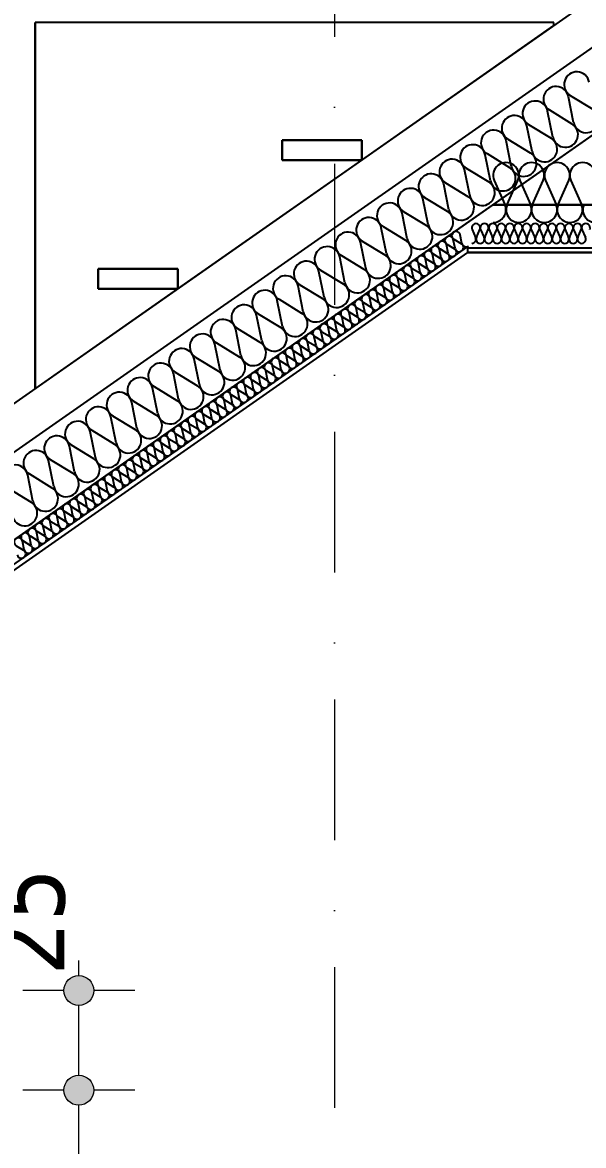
# Model space of a CAD drawing. Header units: millimetres. Extents: x 4647 to 73915, y -13612 to -8141.
# Drawn here: x 17151.3 to 17292, y -10722.4 to -10440.9 of the extents above; entities that cross this region are included whole.
import ezdxf
from ezdxf.enums import TextEntityAlignment as Align

# ---------------------------------------------------------------- set-up
doc = ezdxf.new("R2010")
doc.units = ezdxf.units.MM
doc.linetypes.add('Kropki i Kreski', pattern=[67.027776, 35.277777, -17.638888, 0, -14.111111])
for name, color, linetype in [('2D - Ogólne', 7, 'Continuous'), ('Floors', 7, 'Continuous'), ('Konstrukcja - Dach', 7, 'Continuous'), ('Konstrukcja - Ogólne', 7, 'Continuous'), ('Konstrukcja - Siatka mod', 7, 'Continuous'), ('Wymiarowanie - Ogólne', 7, 'Continuous')]:
    doc.layers.add(name, color=color, linetype=linetype)
doc.layers.add('a_wymiary', color=250, linetype='Continuous', lineweight=9)
doc.layers.add('Konstrukcja - Siatka mod_Nr_Pióra__1', color=7, linetype='Continuous', lineweight=5)
doc.layers.add('Konstrukcja - Siatka mod_Nr_Pióra__4', color=7, linetype='Continuous', lineweight=5, true_color=0x029e21)
doc.styles.add('GENERATED_STYLE_1', font='arialbd.ttf')
doc.styles.add('GENERATED_STYLE_2', font='tahoma.ttf')
doc.styles.get("Standard").update_dxf_attribs({"font": 'arial.ttf'})
doc.dimstyles.new('1-100', dxfattribs={"dimtxt": 13, "dimasz": 15, "dimexe": 10, "dimexo": 20, "dimgap": 5, "dimtad": 1, "dimdec": 1, "dimrnd": 0.5, "dimtxsty": 'Standard', "dimblk": 'ARCHTICK', "dimcen": 0.09, "dimdle": 10, "dimadec": 0, "dimazin": 0, "dimtfac": 1, "dimtdec": 1, "dimtofl": 0, "dimtmove": 0, "dimatfit": 3, "dimfxl": 10, "dimfxlon": 1, "dimtolj": 1, "dimtzin": 0, "dimarcsym": 0})

# ---------------------------------------------------------------- blocks, each defined once
blk = doc.blocks.new('Standardowy znacznik siatki_2')
at = {"layer": 'Konstrukcja - Siatka mod_Nr_Pióra__4', "linetype": 'Kropki i Kreski'}
blk.add_line((268.51, 0), (1533.18, 0), dxfattribs=at)
at = {"layer": 'Konstrukcja - Siatka mod_Nr_Pióra__1', "style": 'GENERATED_STYLE_1'}
blk.add_attdef('AC_MarkerText_1', text='', height=18, dxfattribs=at).set_placement((-28.89, -13.29), align=Align.BOTTOM_LEFT)
blk = doc.blocks.new('_ArchTick')
at = {"color": 0, "linetype": 'ByBlock', "const_width": 0.15}
blk.add_lwpolyline([(-0.5, -0.5), (0.5, 0.5)], dxfattribs=at)
blk = doc.blocks.new('*D805')
at = {"layer": 'a_wymiary', "color": 0, "lineweight": -2, "transparency": 16777216}
for p, q in [((16933.58, -10180.91), (16933.58, -10150.91)), ((18033.56, -10180.91), (18033.56, -10150.91)), ((16923.58, -10160.91), (18043.56, -10160.91))]:
    blk.add_line(p, q, dxfattribs=at)
at = {"layer": 'DEFPOINTS', "color": 0, "transparency": 16777216}
for p in [(18033.56, -10160.91), (16933.58, -10687.41), (18033.56, -10687.41)]:
    blk.add_point(p, dxfattribs=at)
at = {"layer": 'a_wymiary', "color": 0, "lineweight": -2, "transparency": 16777216, "xscale": 15, "yscale": 15, "zscale": 15, "rotation": 180}
blk.add_blockref('_ArchTick', (16933.58, -10160.91), dxfattribs=at)
at = {"layer": 'a_wymiary', "color": 0, "lineweight": -2, "transparency": 16777216, "xscale": 15, "yscale": 15, "zscale": 15}
blk.add_blockref('_ArchTick', (18033.56, -10160.91), dxfattribs=at)
at = {"layer": 'a_wymiary', "color": 0, "transparency": 16777216, "insert": (17483.57, -10149.28), "char_height": 13, "attachment_point": 5}
blk.add_mtext('\\A1;1100', dxfattribs=at)
blk = doc.blocks.new('*D806')
at = {"layer": 'a_wymiary', "color": 0, "lineweight": -2, "transparency": 16777216}
for p, q in [((17016.06, -10212.51), (17016.06, -10182.51)), ((17951.06, -10212.51), (17951.06, -10182.51)), ((17006.06, -10192.51), (17961.06, -10192.51))]:
    blk.add_line(p, q, dxfattribs=at)
at = {"layer": 'DEFPOINTS', "color": 0, "transparency": 16777216}
for p in [(17951.06, -10192.51), (17016.06, -10669.57), (17951.06, -10669.57)]:
    blk.add_point(p, dxfattribs=at)
at = {"layer": 'a_wymiary', "color": 0, "lineweight": -2, "transparency": 16777216, "xscale": 15, "yscale": 15, "zscale": 15, "rotation": 180}
blk.add_blockref('_ArchTick', (17016.06, -10192.51), dxfattribs=at)
at = {"layer": 'a_wymiary', "color": 0, "lineweight": -2, "transparency": 16777216, "xscale": 15, "yscale": 15, "zscale": 15}
blk.add_blockref('_ArchTick', (17951.06, -10192.51), dxfattribs=at)
at = {"layer": 'a_wymiary', "color": 0, "transparency": 16777216, "insert": (17483.56, -10180.86), "char_height": 13, "attachment_point": 5}
blk.add_mtext('\\A1;935', dxfattribs=at)
blk = doc.blocks.new('*D814')
at = {"layer": 'a_wymiary', "color": 0, "lineweight": -2, "transparency": 16777216}
for p, q in [((16821.81, -11160.57), (16821.81, -10292.3)), ((16841.81, -10302.3), (16811.81, -10302.3)), ((16841.81, -11150.57), (16811.81, -11150.57))]:
    blk.add_line(p, q, dxfattribs=at)
at = {"layer": 'DEFPOINTS', "color": 0, "transparency": 16777216}
for p in [(16821.81, -10302.3), (17483.57, -10302.3), (16979.42, -11150.57)]:
    blk.add_point(p, dxfattribs=at)
at = {"layer": 'a_wymiary', "color": 0, "lineweight": -2, "transparency": 16777216, "xscale": 15, "yscale": 15, "zscale": 15}
for p, rotation in [((16821.81, -10302.3), 90), ((16821.81, -11150.57), 270)]:
    blk.add_blockref('_ArchTick', p, dxfattribs=dict(at, rotation=rotation))
at = {"layer": 'a_wymiary', "color": 0, "transparency": 16777216, "insert": (16809, -10726.43), "char_height": 13, "attachment_point": 5, "rotation": 90}
blk.add_mtext('\\A1;848,5', dxfattribs=at)

msp = doc.modelspace()

# ---------------------------------------------------------------- hatches: boundary and pattern name
at = {"layer": 'Wymiarowanie - Ogólne', "linetype": 'Continuous', "lineweight": 13}
for points in [[(17169.2, -10683.57), (17168.92, -10682.13), (17168.1, -10680.92), (17166.89, -10680.1), (17165.45, -10679.82), (17164.02, -10680.1), (17162.8, -10680.92), (17161.99, -10682.13), (17161.7, -10683.57), (17161.99, -10685), (17162.8, -10686.22), (17164.02, -10687.03), (17165.45, -10687.32), (17166.89, -10687.03), (17168.1, -10686.22), (17168.92, -10685)], [(17169.2, -10708.57), (17168.92, -10707.13), (17168.1, -10705.92), (17166.89, -10705.1), (17165.45, -10704.82), (17164.02, -10705.1), (17162.8, -10705.92), (17161.99, -10707.13), (17161.7, -10708.57), (17161.99, -10710), (17162.8, -10711.22), (17164.02, -10712.03), (17165.45, -10712.32), (17166.89, -10712.03), (17168.1, -10711.22), (17168.92, -10710)], [(17169.2, -10708.57), (17168.92, -10707.13), (17168.1, -10705.92), (17166.89, -10705.1), (17165.45, -10704.82), (17164.02, -10705.1), (17162.8, -10705.92), (17161.99, -10707.13), (17161.7, -10708.57), (17161.99, -10710), (17162.8, -10711.22), (17164.02, -10712.03), (17165.45, -10712.32), (17166.89, -10712.03), (17168.1, -10711.22), (17168.92, -10710)]]:
    msp.add_hatch(color=254, dxfattribs=at).paths.add_polyline_path(points, flags=0)

# ---------------------------------------------------------------- linework, layer by layer
for p, q in [((17284.55, -10440.85), (17154.55, -10440.85)), ((17154.55, -10440.85), (17154.55, -10532.68)), ((17284.55, -10441.65), (17284.55, -10440.85)), ((17236.42, -10475.35), (17284.55, -10441.65)), ((17294.93, -10468.57), (17269.22, -10486.57)), ((17236.42, -10470.35), (17216.42, -10470.35)), ((17216.42, -10470.35), (17216.42, -10475.35)), ((17216.42, -10475.35), (17216.42, -10470.35)), ((17216.42, -10470.35), (17236.42, -10470.35)), ((17236.42, -10475.35), (17236.42, -10470.35)), ((17236.42, -10470.35), (17236.42, -10475.35)), ((17190.29, -10507.65), (17236.42, -10475.35)), ((17216.42, -10475.35), (17236.42, -10475.35)), ((17236.42, -10475.35), (17216.42, -10475.35)), ((17269.22, -10486.57), (17023.56, -10658.58)), ((17269.22, -10486.57), (17519.74, -10486.57)), ((17519.74, -10486.57), (17269.22, -10486.57)), ((17262.98, -10498.57), (17262.98, -10497.32)), ((17262.98, -10497.32), (17519.74, -10497.32)), ((17519.74, -10498.57), (17262.98, -10498.57)), ((17190.29, -10502.65), (17170.29, -10502.65)), ((17170.29, -10502.65), (17170.29, -10507.65)), ((17170.29, -10507.65), (17170.29, -10502.65)), ((17170.29, -10502.65), (17190.29, -10502.65)), ((17190.29, -10507.65), (17190.29, -10502.65)), ((17190.29, -10502.65), (17190.29, -10507.65)), ((17154.55, -10532.68), (17190.29, -10507.65)), ((17170.29, -10507.65), (17190.29, -10507.65)), ((17190.29, -10507.65), (17170.29, -10507.65))]:
    msp.add_line(p, q)
at = {"layer": '2D - Ogólne'}
for p, q in [((17289.5, -10465.94), (17288.2, -10459.46)), ((17288.64, -10459.15), (17294.28, -10462.6)), ((17284.29, -10469.59), (17282.98, -10463.11)), ((17283.42, -10462.8), (17289.07, -10466.25)), ((17279.08, -10473.24), (17277.77, -10466.76)), ((17278.21, -10466.45), (17283.85, -10469.9)), ((17273.86, -10476.89), (17272.56, -10470.41)), ((17273, -10470.1), (17278.64, -10473.55)), ((17268.65, -10480.54), (17267.34, -10474.06)), ((17267.78, -10473.75), (17273.43, -10477.2)), ((17262.57, -10477.4), (17268.21, -10480.85)), ((17263.44, -10484.19), (17262.13, -10477.71)), ((17269.61, -10480.47), (17272.27, -10486.53)), ((17272.81, -10486.53), (17275.48, -10480.47)), ((17276.01, -10480.47), (17278.68, -10486.53)), ((17279.22, -10486.53), (17281.88, -10480.47)), ((17282.42, -10480.47), (17285.09, -10486.53)), ((17285.62, -10486.53), (17288.29, -10480.47)), ((17288.83, -10480.47), (17291.49, -10486.53)), ((17258.23, -10487.84), (17256.92, -10481.36)), ((17257.36, -10481.05), (17263, -10484.5)), ((17253.01, -10491.49), (17251.7, -10485.01)), ((17252.14, -10484.7), (17257.79, -10488.15)), ((17247.8, -10495.14), (17246.49, -10488.66)), ((17246.93, -10488.35), (17252.57, -10491.8)), ((17242.59, -10498.79), (17241.28, -10492.31)), ((17241.72, -10492.01), (17247.36, -10495.45)), ((17237.37, -10502.45), (17236.06, -10495.96)), ((17236.5, -10495.66), (17242.15, -10499.1)), ((17232.16, -10506.1), (17230.85, -10499.61)), ((17231.29, -10499.31), (17236.93, -10502.75)), ((17226.08, -10502.96), (17231.72, -10506.4)), ((17226.95, -10509.75), (17225.64, -10503.26)), ((17221.73, -10513.4), (17220.42, -10506.91)), ((17220.86, -10506.61), (17226.51, -10510.05)), ((17216.52, -10517.05), (17215.21, -10510.56)), ((17215.65, -10510.26), (17221.29, -10513.7)), ((17211.31, -10520.7), (17210, -10514.21)), ((17210.44, -10513.91), (17216.08, -10517.35)), ((17206.09, -10524.35), (17204.78, -10517.86)), ((17205.22, -10517.56), (17210.87, -10521)), ((17200.88, -10528), (17199.57, -10521.52)), ((17200.01, -10521.21), (17205.65, -10524.65)), ((17195.67, -10531.65), (17194.36, -10525.17)), ((17194.8, -10524.86), (17200.44, -10528.3)), ((17190.45, -10535.3), (17189.15, -10528.82)), ((17189.58, -10528.51), (17195.23, -10531.95)), ((17185.24, -10538.95), (17183.93, -10532.47)), ((17184.37, -10532.16), (17190.01, -10535.61)), ((17180.03, -10542.6), (17178.72, -10536.12)), ((17179.16, -10535.81), (17184.8, -10539.26)), ((17173.94, -10539.46), (17179.59, -10542.91)), ((17174.81, -10546.25), (17173.51, -10539.77)), ((17169.6, -10549.9), (17168.29, -10543.42)), ((17168.73, -10543.11), (17174.37, -10546.56)), ((17164.39, -10553.55), (17163.08, -10547.07)), ((17163.52, -10546.76), (17169.16, -10550.21)), ((17159.17, -10557.2), (17157.87, -10550.72)), ((17158.3, -10550.41), (17163.95, -10553.86)), ((17153.96, -10560.85), (17152.65, -10554.37)), ((17153.09, -10554.06), (17158.73, -10557.51)), ((17147.88, -10557.71), (17153.52, -10561.16))]:
    msp.add_line(p, q, dxfattribs=at)
at = {"layer": '2D - Ogólne', "color": 161, "lineweight": 25}
for p, q in [((17023.56, -10664.69), (17262.85, -10497.13)), ((17023.56, -10666.21), (17262.98, -10498.57))]:
    msp.add_line(p, q, dxfattribs=at)
at = {"layer": '2D - Ogólne'}
for centre, major_axis, ratio, start_param, end_param in [((17290.29, -10456.43), (-1.83, 2.61), 0.997475, 4.299595, 8.266775), ((17285.08, -10460.08), (-1.83, 2.61), 0.997475, 4.299595, 8.266775), ((17279.86, -10463.73), (-1.83, 2.61), 0.997475, 4.299595, 8.266775), ((17292.63, -10465.32), (-1.83, 2.61), 0.997475, 1.158004, 5.125183), ((17274.65, -10467.38), (-1.83, 2.61), 0.997475, 4.299595, 8.266775), ((17287.41, -10468.97), (-1.83, 2.61), 0.997475, 1.158004, 5.125183), ((17269.44, -10471.03), (-1.83, 2.61), 0.997475, 4.299595, 8.266775), ((17264.22, -10474.68), (-1.83, 2.61), 0.997475, 4.299595, 8.266775), ((17282.2, -10472.62), (-1.83, 2.61), 0.997475, 1.158004, 5.125183), ((17276.99, -10476.27), (-1.83, 2.61), 0.997475, 1.158004, 5.125183), ((17259.01, -10478.33), (-1.83, 2.61), 0.997475, 4.299595, 8.266775), ((17271.77, -10479.92), (-1.83, 2.61), 0.997475, 1.158004, 5.125183), ((17272.54, -10479.19), (3.2, 0), 0.995954, 5.870392, 9.837571), ((17278.95, -10479.19), (3.2, 0), 0.995954, 5.870392, 9.837571), ((17285.35, -10479.19), (3.2, 0), 0.995954, 5.870392, 9.837571), ((17291.76, -10479.19), (3.2, 0), 0.995954, 5.870392, 9.837571), ((17253.8, -10481.98), (-1.83, 2.61), 0.997475, 4.299595, 8.266775), ((17248.58, -10485.63), (-1.83, 2.61), 0.997475, 4.299595, 8.266775), ((17266.56, -10483.57), (-1.83, 2.61), 0.997475, 1.158004, 5.125183), ((17243.37, -10489.29), (-1.83, 2.61), 0.997475, 4.299595, 8.266775), ((17261.35, -10487.22), (-1.83, 2.61), 0.997475, 1.158004, 5.125183), ((17256.13, -10490.87), (-1.83, 2.61), 0.997475, 1.158004, 5.125183), ((17269.34, -10487.81), (3.2, 0), 0.995954, 4.712389, 6.695979), ((17275.75, -10487.81), (3.2, 0), 0.995954, 2.7288, 6.695979), ((17282.15, -10487.81), (3.2, 0), 0.995954, 2.7288, 6.695979), ((17288.56, -10487.81), (3.2, 0), 0.995954, 2.7288, 6.695979), ((17294.96, -10487.81), (3.2, 0), 0.995954, 2.7288, 6.695979), ((17238.16, -10492.94), (-1.83, 2.61), 0.997475, 4.299595, 8.266775), ((17232.94, -10496.59), (-1.83, 2.61), 0.997475, 4.299595, 8.266775), ((17250.92, -10494.52), (-1.83, 2.61), 0.997475, 1.158004, 5.125183), ((17227.73, -10500.24), (-1.83, 2.61), 0.997475, 4.299595, 8.266775), ((17245.71, -10498.17), (-1.83, 2.61), 0.997475, 1.158004, 5.125183), ((17240.49, -10501.82), (-1.83, 2.61), 0.997475, 1.158004, 5.125183), ((17222.52, -10503.89), (-1.83, 2.61), 0.997475, 4.299595, 8.266775), ((17235.28, -10505.47), (-1.83, 2.61), 0.997475, 1.158004, 5.125183), ((17217.3, -10507.54), (-1.83, 2.61), 0.997475, 4.299595, 8.266775), ((17212.09, -10511.19), (-1.83, 2.61), 0.997475, 4.299595, 8.266775), ((17230.07, -10509.12), (-1.83, 2.61), 0.997475, 1.158004, 5.125183), ((17224.85, -10512.77), (-1.83, 2.61), 0.997475, 1.158004, 5.125183), ((17206.88, -10514.84), (-1.83, 2.61), 0.997475, 4.299595, 8.266775), ((17219.64, -10516.42), (-1.83, 2.61), 0.997475, 1.158004, 5.125183), ((17201.66, -10518.49), (-1.83, 2.61), 0.997475, 4.299595, 8.266775), ((17196.45, -10522.14), (-1.83, 2.61), 0.997475, 4.299595, 8.266775), ((17214.43, -10520.07), (-1.83, 2.61), 0.997475, 1.158004, 5.125183), ((17191.24, -10525.79), (-1.83, 2.61), 0.997475, 4.299595, 8.266775), ((17209.21, -10523.72), (-1.83, 2.61), 0.997475, 1.158004, 5.125183), ((17204, -10527.37), (-1.83, 2.61), 0.997475, 1.158004, 5.125183), ((17186.02, -10529.44), (-1.83, 2.61), 0.997475, 4.299595, 8.266775), ((17198.79, -10531.02), (-1.83, 2.61), 0.997475, 1.158004, 5.125183), ((17180.81, -10533.09), (-1.83, 2.61), 0.997475, 4.299595, 8.266775), ((17175.6, -10536.74), (-1.83, 2.61), 0.997475, 4.299595, 8.266775), ((17193.57, -10534.68), (-1.83, 2.61), 0.997475, 1.158004, 5.125183), ((17188.36, -10538.33), (-1.83, 2.61), 0.997475, 1.158004, 5.125183), ((17170.38, -10540.39), (-1.83, 2.61), 0.997475, 4.299595, 8.266775), ((17183.15, -10541.98), (-1.83, 2.61), 0.997475, 1.158004, 5.125183), ((17165.17, -10544.04), (-1.83, 2.61), 0.997475, 4.299595, 8.266775), ((17159.96, -10547.69), (-1.83, 2.61), 0.997475, 4.299595, 8.266775), ((17177.93, -10545.63), (-1.83, 2.61), 0.997475, 1.158004, 5.125183), ((17172.72, -10549.28), (-1.83, 2.61), 0.997475, 1.158004, 5.125183), ((17154.74, -10551.34), (-1.83, 2.61), 0.997475, 4.299595, 8.266775), ((17167.51, -10552.93), (-1.83, 2.61), 0.997475, 1.158004, 5.125183), ((17149.53, -10554.99), (-1.83, 2.61), 0.997475, 4.299595, 8.266775), ((17162.29, -10556.58), (-1.83, 2.61), 0.997475, 1.158004, 5.125183), ((17157.08, -10560.23), (-1.83, 2.61), 0.997475, 1.158004, 5.125183), ((17151.87, -10563.88), (-1.83, 2.61), 0.997475, 1.158004, 5.125183)]:
    msp.add_ellipse(centre, major_axis=major_axis, ratio=ratio, start_param=start_param, end_param=end_param, dxfattribs=at)
at = {"layer": 'Floors', "color": 251, "lineweight": 15}
for p, q in [((17216.42, -10470.35), (17236.42, -10470.35)), ((17216.42, -10475.35), (17216.42, -10470.35)), ((17236.42, -10475.35), (17236.42, -10470.35)), ((17216.42, -10475.35), (17236.42, -10475.35)), ((17170.29, -10502.65), (17190.29, -10502.65)), ((17170.29, -10507.65), (17170.29, -10502.65)), ((17190.29, -10507.65), (17190.29, -10502.65)), ((17170.29, -10507.65), (17190.29, -10507.65))]:
    msp.add_line(p, q, dxfattribs=at)
at = {"layer": 'Konstrukcja - Dach'}
for p, q in [((16933.58, -10687.41), (17483.57, -10302.3)), ((16933.58, -10699.61), (17483.57, -10314.51)), ((16933.58, -10699.61), (17483.57, -10314.51)), ((16933.58, -10721.59), (17483.57, -10336.48)), ((17261.51, -10496.25), (17261.08, -10494.09)), ((17264.05, -10492.75), (17264.93, -10494.77)), ((17265.11, -10494.77), (17265.99, -10492.75)), ((17266.17, -10492.75), (17267.05, -10494.77)), ((17267.23, -10494.77), (17268.11, -10492.75)), ((17268.29, -10492.75), (17269.17, -10494.77)), ((17269.35, -10494.77), (17270.23, -10492.75)), ((17270.41, -10492.75), (17271.29, -10494.77)), ((17271.47, -10494.77), (17272.35, -10492.75)), ((17272.53, -10492.75), (17273.41, -10494.77)), ((17273.58, -10494.77), (17274.47, -10492.75)), ((17274.64, -10492.75), (17275.53, -10494.77)), ((17275.7, -10494.77), (17276.58, -10492.75)), ((17276.76, -10492.75), (17277.64, -10494.77)), ((17277.82, -10494.77), (17278.7, -10492.75)), ((17278.88, -10492.75), (17279.76, -10494.77)), ((17279.94, -10494.77), (17280.82, -10492.75)), ((17281, -10492.75), (17281.88, -10494.77)), ((17282.06, -10494.77), (17282.94, -10492.75)), ((17283.12, -10492.75), (17284, -10494.77)), ((17284.18, -10494.77), (17285.06, -10492.75)), ((17285.24, -10492.75), (17286.12, -10494.77)), ((17286.3, -10494.77), (17287.18, -10492.75)), ((17287.36, -10492.75), (17288.24, -10494.77)), ((17288.42, -10494.77), (17289.3, -10492.75)), ((17289.48, -10492.75), (17290.36, -10494.77)), ((17290.53, -10494.77), (17291.42, -10492.75)), ((17291.59, -10492.75), (17292.48, -10494.77)), ((17258.03, -10498.69), (17257.59, -10496.53)), ((17257.74, -10496.43), (17259.62, -10497.57)), ((17259.77, -10497.47), (17259.33, -10495.31)), ((17259.48, -10495.21), (17261.36, -10496.35)), ((17252.8, -10502.35), (17252.37, -10500.19)), ((17252.51, -10500.09), (17254.4, -10501.23)), ((17254.54, -10501.13), (17254.11, -10498.97)), ((17254.25, -10498.87), (17256.14, -10500.01)), ((17256.28, -10499.91), (17255.85, -10497.75)), ((17256, -10497.65), (17257.88, -10498.79)), ((17249.32, -10504.79), (17248.88, -10502.63)), ((17249.03, -10502.53), (17250.91, -10503.67)), ((17251.06, -10503.57), (17250.62, -10501.41)), ((17250.77, -10501.31), (17252.65, -10502.45)), ((17245.83, -10507.23), (17245.4, -10505.07)), ((17245.54, -10504.97), (17247.43, -10506.11)), ((17247.57, -10506.01), (17247.14, -10503.85)), ((17247.29, -10503.75), (17249.17, -10504.89)), ((17240.32, -10508.62), (17242.2, -10509.77)), ((17242.35, -10509.67), (17241.91, -10507.51)), ((17242.06, -10507.4), (17243.94, -10508.55)), ((17244.09, -10508.45), (17243.66, -10506.29)), ((17243.8, -10506.18), (17245.69, -10507.33)), ((17237.12, -10513.33), (17236.69, -10511.17)), ((17236.83, -10511.06), (17238.72, -10512.21)), ((17238.86, -10512.11), (17238.43, -10509.95)), ((17238.58, -10509.84), (17240.46, -10510.99)), ((17240.61, -10510.89), (17240.17, -10508.73)), ((17233.64, -10515.77), (17233.2, -10513.61)), ((17233.35, -10513.5), (17235.23, -10514.65)), ((17235.38, -10514.55), (17234.95, -10512.39)), ((17235.09, -10512.28), (17236.98, -10513.43)), ((17230.15, -10518.21), (17229.72, -10516.05)), ((17229.87, -10515.94), (17231.75, -10517.09)), ((17231.9, -10516.99), (17231.46, -10514.83)), ((17231.61, -10514.72), (17233.49, -10515.87)), ((17224.93, -10521.87), (17224.49, -10519.7)), ((17224.64, -10519.6), (17226.52, -10520.75)), ((17226.67, -10520.65), (17226.24, -10518.48)), ((17226.38, -10518.38), (17228.27, -10519.53)), ((17228.41, -10519.43), (17227.98, -10517.27)), ((17228.12, -10517.16), (17230.01, -10518.31)), ((17221.44, -10524.31), (17221.01, -10522.14)), ((17221.16, -10522.04), (17223.04, -10523.19)), ((17223.19, -10523.09), (17222.75, -10520.92)), ((17222.9, -10520.82), (17224.78, -10521.97)), ((17217.96, -10526.75), (17217.53, -10524.58)), ((17217.67, -10524.48), (17219.56, -10525.63)), ((17219.7, -10525.53), (17219.27, -10523.36)), ((17219.41, -10523.26), (17221.3, -10524.41)), ((17212.73, -10530.4), (17212.3, -10528.24)), ((17212.45, -10528.14), (17214.33, -10529.29)), ((17214.48, -10529.19), (17214.04, -10527.02)), ((17214.19, -10526.92), (17216.07, -10528.07)), ((17216.22, -10527.97), (17215.78, -10525.8)), ((17215.93, -10525.7), (17217.81, -10526.85)), ((17209.25, -10532.84), (17208.82, -10530.68)), ((17208.96, -10530.58), (17210.85, -10531.73)), ((17210.99, -10531.62), (17210.56, -10529.46)), ((17210.7, -10529.36), (17212.59, -10530.51)), ((17205.77, -10535.28), (17205.33, -10533.12)), ((17205.48, -10533.02), (17207.36, -10534.17)), ((17207.51, -10534.06), (17207.07, -10531.9)), ((17207.22, -10531.8), (17209.1, -10532.95)), ((17200.54, -10538.94), (17200.11, -10536.78)), ((17200.25, -10536.68), (17202.14, -10537.83)), ((17202.28, -10537.72), (17201.85, -10535.56)), ((17201.99, -10535.46), (17203.88, -10536.61)), ((17204.02, -10536.5), (17203.59, -10534.34)), ((17203.74, -10534.24), (17205.62, -10535.39)), ((17197.06, -10541.38), (17196.62, -10539.22)), ((17196.77, -10539.12), (17198.65, -10540.27)), ((17198.8, -10540.16), (17198.36, -10538)), ((17198.51, -10537.9), (17200.39, -10539.05)), ((17193.57, -10543.82), (17193.14, -10541.66)), ((17193.28, -10541.56), (17195.17, -10542.7)), ((17195.31, -10542.6), (17194.88, -10540.44)), ((17195.03, -10540.34), (17196.91, -10541.49)), ((17188.06, -10545.22), (17189.94, -10546.36)), ((17190.09, -10546.26), (17189.65, -10544.1)), ((17189.8, -10544), (17191.68, -10545.14)), ((17191.83, -10545.04), (17191.4, -10542.88)), ((17191.54, -10542.78), (17193.43, -10543.92)), ((17184.86, -10549.92), (17184.43, -10547.76)), ((17184.57, -10547.66), (17186.46, -10548.8)), ((17186.6, -10548.7), (17186.17, -10546.54)), ((17186.32, -10546.44), (17188.2, -10547.58)), ((17188.35, -10547.48), (17187.91, -10545.32)), ((17181.38, -10552.36), (17180.94, -10550.2)), ((17181.09, -10550.1), (17182.97, -10551.24)), ((17183.12, -10551.14), (17182.69, -10548.98)), ((17182.83, -10548.88), (17184.72, -10550.02)), ((17177.89, -10554.8), (17177.46, -10552.64)), ((17177.61, -10552.54), (17179.49, -10553.68)), ((17179.64, -10553.58), (17179.2, -10551.42)), ((17179.35, -10551.32), (17181.23, -10552.46)), ((17172.67, -10558.46), (17172.23, -10556.3)), ((17172.38, -10556.19), (17174.26, -10557.34)), ((17174.41, -10557.24), (17173.98, -10555.08)), ((17174.12, -10554.97), (17176.01, -10556.12)), ((17176.15, -10556.02), (17175.72, -10553.86)), ((17175.87, -10553.75), (17177.75, -10554.9)), ((17169.18, -10560.9), (17168.75, -10558.74)), ((17168.9, -10558.63), (17170.78, -10559.78)), ((17170.93, -10559.68), (17170.49, -10557.52)), ((17170.64, -10557.41), (17172.52, -10558.56)), ((17165.7, -10563.34), (17165.27, -10561.18)), ((17165.41, -10561.07), (17167.3, -10562.22)), ((17167.44, -10562.12), (17167.01, -10559.96)), ((17167.16, -10559.85), (17169.04, -10561)), ((17160.47, -10567), (17160.04, -10564.84)), ((17160.19, -10564.73), (17162.07, -10565.88)), ((17162.22, -10565.78), (17161.78, -10563.62)), ((17161.93, -10563.51), (17163.81, -10564.66)), ((17163.96, -10564.56), (17163.52, -10562.4)), ((17163.67, -10562.29), (17165.55, -10563.44)), ((17156.99, -10569.44), (17156.56, -10567.27)), ((17156.7, -10567.17), (17158.59, -10568.32)), ((17158.73, -10568.22), (17158.3, -10566.05)), ((17158.45, -10565.95), (17160.33, -10567.1)), ((17153.51, -10571.88), (17153.07, -10569.71)), ((17153.22, -10569.61), (17155.1, -10570.76)), ((17155.25, -10570.66), (17154.81, -10568.49)), ((17154.96, -10568.39), (17156.84, -10569.54)), ((17149.74, -10572.05), (17151.62, -10573.2)), ((17151.77, -10573.1), (17151.33, -10570.93)), ((17151.48, -10570.83), (17153.36, -10571.98))]:
    msp.add_line(p, q, dxfattribs=at)
at = {"layer": 'Konstrukcja - Dach', "color": 161, "lineweight": 25}
for p, q in [((17519.74, -10486.57), (17269.22, -10486.57)), ((17262.98, -10497.32), (17519.74, -10497.32)), ((17262.98, -10498.57), (17262.98, -10497.32)), ((17262.98, -10498.57), (17519.74, -10498.57))]:
    msp.add_line(p, q, dxfattribs=at)
at = {"layer": 'Konstrukcja - Dach'}
for centre, major_axis, ratio, start_param, end_param in [((17265.02, -10492.33), (0, 1.06), 0.996253, 4.299595, 8.266775), ((17267.14, -10492.33), (0, 1.06), 0.996253, 4.299595, 8.266775), ((17269.26, -10492.33), (0, 1.06), 0.996253, 4.299595, 8.266775), ((17271.38, -10492.33), (0, 1.06), 0.996253, 4.299595, 8.266775), ((17273.5, -10492.33), (0, 1.06), 0.996253, 4.299595, 8.266775), ((17275.61, -10492.33), (0, 1.06), 0.996253, 4.299595, 8.266775), ((17277.73, -10492.33), (0, 1.06), 0.996253, 4.299595, 8.266775), ((17279.85, -10492.33), (0, 1.06), 0.996253, 4.299595, 8.266775), ((17281.97, -10492.33), (0, 1.06), 0.996253, 4.299595, 8.266775), ((17284.09, -10492.33), (0, 1.06), 0.996253, 4.299595, 8.266775), ((17286.21, -10492.33), (0, 1.06), 0.996253, 4.299595, 8.266775), ((17288.33, -10492.33), (0, 1.06), 0.996253, 4.299595, 8.266775), ((17290.45, -10492.33), (0, 1.06), 0.996253, 4.299595, 8.266775), ((17292.56, -10492.33), (0, 1.06), 0.996253, 4.299595, 8.266775), ((17258.29, -10495.52), (-0.61, 0.871), 0.999898, 4.299595, 8.266775), ((17260.03, -10494.3), (-0.61, 0.871), 0.999898, 4.299595, 8.266775), ((17254.81, -10497.96), (-0.61, 0.871), 0.999898, 4.299595, 8.266775), ((17256.55, -10496.74), (-0.61, 0.871), 0.999898, 4.299595, 8.266775), ((17260.81, -10497.26), (-0.61, 0.871), 0.999898, 1.158004, 5.125183), ((17262.55, -10496.04), (-0.61, 0.871), 0.999898, 1.158004, 3.141593), ((17263.96, -10495.2), (0, 1.06), 0.996253, 3.141593, 5.125182), ((17266.08, -10495.2), (0, 1.06), 0.996253, 1.158004, 5.125183), ((17268.2, -10495.2), (0, 1.06), 0.996253, 1.158004, 5.125183), ((17270.32, -10495.2), (0, 1.06), 0.996253, 1.158004, 5.125183), ((17272.44, -10495.2), (0, 1.06), 0.996253, 1.158004, 5.125183), ((17274.55, -10495.2), (0, 1.06), 0.996253, 1.158004, 5.125183), ((17276.67, -10495.2), (0, 1.06), 0.996253, 1.158004, 5.125183), ((17278.79, -10495.2), (0, 1.06), 0.996253, 1.158004, 5.125183), ((17280.91, -10495.2), (0, 1.06), 0.996253, 1.158004, 5.125183), ((17283.03, -10495.2), (0, 1.06), 0.996253, 1.158004, 5.125183), ((17285.15, -10495.2), (0, 1.06), 0.996253, 1.158004, 5.125183), ((17287.27, -10495.2), (0, 1.06), 0.996253, 1.158004, 5.125183), ((17289.39, -10495.2), (0, 1.06), 0.996253, 1.158004, 5.125183), ((17291.51, -10495.2), (0, 1.06), 0.996253, 1.158004, 5.125183), ((17251.32, -10500.4), (-0.61, 0.871), 0.999898, 4.299595, 8.266775), ((17253.07, -10499.18), (-0.61, 0.871), 0.999898, 4.299595, 8.266775), ((17255.58, -10500.92), (-0.61, 0.871), 0.999898, 1.158004, 5.125183), ((17257.33, -10499.7), (-0.61, 0.871), 0.999898, 1.158004, 5.125183), ((17259.07, -10498.48), (-0.61, 0.871), 0.999898, 1.158004, 5.125183), ((17246.1, -10504.06), (-0.61, 0.871), 0.999898, 4.299595, 8.266775), ((17247.84, -10502.84), (-0.61, 0.871), 0.999898, 4.299595, 8.266775), ((17249.58, -10501.62), (-0.61, 0.871), 0.999898, 4.299595, 8.266775), ((17252.1, -10503.36), (-0.61, 0.871), 0.999898, 1.158004, 5.125183), ((17253.84, -10502.14), (-0.61, 0.871), 0.999898, 1.158004, 5.125183), ((17242.61, -10506.5), (-0.61, 0.871), 0.999898, 4.299595, 8.266775), ((17244.36, -10505.28), (-0.61, 0.871), 0.999898, 4.299595, 8.266775), ((17248.62, -10505.8), (-0.61, 0.871), 0.999898, 1.158004, 5.125183), ((17250.36, -10504.58), (-0.61, 0.871), 0.999898, 1.158004, 5.125183), ((17239.13, -10508.94), (-0.61, 0.871), 0.999898, 4.299595, 8.266775), ((17240.87, -10507.72), (-0.61, 0.871), 0.999898, 4.299595, 8.266775), ((17243.39, -10509.46), (-0.61, 0.871), 0.999898, 1.158004, 5.125183), ((17245.13, -10508.24), (-0.61, 0.871), 0.999898, 1.158004, 5.125183), ((17246.87, -10507.02), (-0.61, 0.871), 0.999898, 1.158004, 5.125183), ((17235.65, -10511.38), (-0.61, 0.871), 0.999898, 4.299595, 8.266775), ((17237.39, -10510.16), (-0.61, 0.871), 0.999898, 4.299595, 8.266775), ((17239.91, -10511.9), (-0.61, 0.871), 0.999898, 1.158004, 5.125183), ((17241.65, -10510.68), (-0.61, 0.871), 0.999898, 1.158004, 5.125183), ((17230.42, -10515.03), (-0.61, 0.871), 0.999898, 4.299595, 8.266775), ((17232.16, -10513.82), (-0.61, 0.871), 0.999898, 4.299595, 8.266775), ((17233.9, -10512.6), (-0.61, 0.871), 0.999898, 4.299595, 8.266775), ((17236.42, -10514.34), (-0.61, 0.871), 0.999898, 1.158004, 5.125183), ((17238.16, -10513.12), (-0.61, 0.871), 0.999898, 1.158004, 5.125183), ((17226.94, -10517.47), (-0.61, 0.871), 0.999898, 4.299595, 8.266775), ((17228.68, -10516.25), (-0.61, 0.871), 0.999898, 4.299595, 8.266775), ((17231.2, -10518), (-0.61, 0.871), 0.999898, 1.158004, 5.125183), ((17232.94, -10516.78), (-0.61, 0.871), 0.999898, 1.158004, 5.125183), ((17234.68, -10515.56), (-0.61, 0.871), 0.999898, 1.158004, 5.125183), ((17223.45, -10519.91), (-0.61, 0.871), 0.999898, 4.299595, 8.266775), ((17225.19, -10518.69), (-0.61, 0.871), 0.999898, 4.299595, 8.266775), ((17227.71, -10520.44), (-0.61, 0.871), 0.999898, 1.158004, 5.125183), ((17229.45, -10519.22), (-0.61, 0.871), 0.999898, 1.158004, 5.125183), ((17218.23, -10523.57), (-0.61, 0.871), 0.999898, 4.299595, 8.266775), ((17219.97, -10522.35), (-0.61, 0.871), 0.999898, 4.299595, 8.266775), ((17221.71, -10521.13), (-0.61, 0.871), 0.999898, 4.299595, 8.266775), ((17224.23, -10522.88), (-0.61, 0.871), 0.999898, 1.158004, 5.125183), ((17225.97, -10521.66), (-0.61, 0.871), 0.999898, 1.158004, 5.125183), ((17214.74, -10526.01), (-0.61, 0.871), 0.999898, 4.299595, 8.266775), ((17216.48, -10524.79), (-0.61, 0.871), 0.999898, 4.299595, 8.266775), ((17220.74, -10525.32), (-0.61, 0.871), 0.999898, 1.158004, 5.125183), ((17222.49, -10524.1), (-0.61, 0.871), 0.999898, 1.158004, 5.125183), ((17211.26, -10528.45), (-0.61, 0.871), 0.999898, 4.299595, 8.266775), ((17213, -10527.23), (-0.61, 0.871), 0.999898, 4.299595, 8.266775), ((17215.52, -10528.98), (-0.61, 0.871), 0.999898, 1.158004, 5.125183), ((17217.26, -10527.76), (-0.61, 0.871), 0.999898, 1.158004, 5.125183), ((17219, -10526.54), (-0.61, 0.871), 0.999898, 1.158004, 5.125183), ((17206.03, -10532.11), (-0.61, 0.871), 0.999898, 4.299595, 8.266775), ((17207.77, -10530.89), (-0.61, 0.871), 0.999898, 4.299595, 8.266775), ((17209.52, -10529.67), (-0.61, 0.871), 0.999898, 4.299595, 8.266775), ((17212.03, -10531.42), (-0.61, 0.871), 0.999898, 1.158004, 5.125183), ((17213.78, -10530.2), (-0.61, 0.871), 0.999898, 1.158004, 5.125183), ((17202.55, -10534.55), (-0.61, 0.871), 0.999898, 4.299595, 8.266775), ((17204.29, -10533.33), (-0.61, 0.871), 0.999898, 4.299595, 8.266775), ((17208.55, -10533.86), (-0.61, 0.871), 0.999898, 1.158004, 5.125183), ((17210.29, -10532.64), (-0.61, 0.871), 0.999898, 1.158004, 5.125183), ((17199.06, -10536.99), (-0.61, 0.871), 0.999898, 4.299595, 8.266775), ((17200.81, -10535.77), (-0.61, 0.871), 0.999898, 4.299595, 8.266775), ((17203.32, -10537.51), (-0.61, 0.871), 0.999898, 1.158004, 5.125183), ((17205.07, -10536.29), (-0.61, 0.871), 0.999898, 1.158004, 5.125183), ((17206.81, -10535.07), (-0.61, 0.871), 0.999898, 1.158004, 5.125183), ((17193.84, -10540.65), (-0.61, 0.871), 0.999898, 4.299595, 8.266775), ((17195.58, -10539.43), (-0.61, 0.871), 0.999898, 4.299595, 8.266775), ((17197.32, -10538.21), (-0.61, 0.871), 0.999898, 4.299595, 8.266775), ((17199.84, -10539.95), (-0.61, 0.871), 0.999898, 1.158004, 5.125183), ((17201.58, -10538.73), (-0.61, 0.871), 0.999898, 1.158004, 5.125183), ((17190.35, -10543.09), (-0.61, 0.871), 0.999898, 4.299595, 8.266775), ((17192.1, -10541.87), (-0.61, 0.871), 0.999898, 4.299595, 8.266775), ((17196.36, -10542.39), (-0.61, 0.871), 0.999898, 1.158004, 5.125183), ((17198.1, -10541.17), (-0.61, 0.871), 0.999898, 1.158004, 5.125183), ((17186.87, -10545.53), (-0.61, 0.871), 0.999898, 4.299595, 8.266775), ((17188.61, -10544.31), (-0.61, 0.871), 0.999898, 4.299595, 8.266775), ((17191.13, -10546.05), (-0.61, 0.871), 0.999898, 1.158004, 5.125183), ((17192.87, -10544.83), (-0.61, 0.871), 0.999898, 1.158004, 5.125183), ((17194.62, -10543.61), (-0.61, 0.871), 0.999898, 1.158004, 5.125183), ((17183.39, -10547.97), (-0.61, 0.871), 0.999898, 4.299595, 8.266775), ((17185.13, -10546.75), (-0.61, 0.871), 0.999898, 4.299595, 8.266775), ((17187.65, -10548.49), (-0.61, 0.871), 0.999898, 1.158004, 5.125183), ((17189.39, -10547.27), (-0.61, 0.871), 0.999898, 1.158004, 5.125183), ((17178.16, -10551.63), (-0.61, 0.871), 0.999898, 4.299595, 8.266775), ((17179.9, -10550.41), (-0.61, 0.871), 0.999898, 4.299595, 8.266775), ((17181.64, -10549.19), (-0.61, 0.871), 0.999898, 4.299595, 8.266775), ((17184.16, -10550.93), (-0.61, 0.871), 0.999898, 1.158004, 5.125183), ((17185.91, -10549.71), (-0.61, 0.871), 0.999898, 1.158004, 5.125183), ((17174.68, -10554.07), (-0.61, 0.871), 0.999898, 4.299595, 8.266775), ((17176.42, -10552.85), (-0.61, 0.871), 0.999898, 4.299595, 8.266775), ((17178.94, -10554.59), (-0.61, 0.871), 0.999898, 1.158004, 5.125183), ((17180.68, -10553.37), (-0.61, 0.871), 0.999898, 1.158004, 5.125183), ((17182.42, -10552.15), (-0.61, 0.871), 0.999898, 1.158004, 5.125183), ((17171.19, -10556.51), (-0.61, 0.871), 0.999898, 4.299595, 8.266775), ((17172.93, -10555.29), (-0.61, 0.871), 0.999898, 4.299595, 8.266775), ((17175.45, -10557.03), (-0.61, 0.871), 0.999898, 1.158004, 5.125183), ((17177.2, -10555.81), (-0.61, 0.871), 0.999898, 1.158004, 5.125183), ((17165.97, -10560.17), (-0.61, 0.871), 0.999898, 4.299595, 8.266775), ((17167.71, -10558.95), (-0.61, 0.871), 0.999898, 4.299595, 8.266775), ((17169.45, -10557.73), (-0.61, 0.871), 0.999898, 4.299595, 8.266775), ((17171.97, -10559.47), (-0.61, 0.871), 0.999898, 1.158004, 5.125183), ((17173.71, -10558.25), (-0.61, 0.871), 0.999898, 1.158004, 5.125183), ((17162.48, -10562.6), (-0.61, 0.871), 0.999898, 4.299595, 8.266775), ((17164.22, -10561.39), (-0.61, 0.871), 0.999898, 4.299595, 8.266775), ((17168.49, -10561.91), (-0.61, 0.871), 0.999898, 1.158004, 5.125183), ((17170.23, -10560.69), (-0.61, 0.871), 0.999898, 1.158004, 5.125183), ((17159, -10565.04), (-0.61, 0.871), 0.999898, 4.299595, 8.266775), ((17160.74, -10563.82), (-0.61, 0.871), 0.999898, 4.299595, 8.266775), ((17163.26, -10565.57), (-0.61, 0.871), 0.999898, 1.158004, 5.125183), ((17165, -10564.35), (-0.61, 0.871), 0.999898, 1.158004, 5.125183), ((17166.74, -10563.13), (-0.61, 0.871), 0.999898, 1.158004, 5.125183), ((17153.77, -10568.7), (-0.61, 0.871), 0.999898, 4.299595, 8.266775), ((17155.51, -10567.48), (-0.61, 0.871), 0.999898, 4.299595, 8.266775), ((17157.26, -10566.26), (-0.61, 0.871), 0.999898, 4.299595, 8.266775), ((17159.78, -10568.01), (-0.61, 0.871), 0.999898, 1.158004, 5.125183), ((17161.52, -10566.79), (-0.61, 0.871), 0.999898, 1.158004, 5.125183), ((17150.29, -10571.14), (-0.61, 0.871), 0.999898, 4.299595, 8.266775), ((17152.03, -10569.92), (-0.61, 0.871), 0.999898, 4.299595, 8.266775), ((17156.29, -10570.45), (-0.61, 0.871), 0.999898, 1.158004, 5.125183), ((17158.03, -10569.23), (-0.61, 0.871), 0.999898, 1.158004, 5.125183), ((17151.07, -10574.11), (-0.61, 0.871), 0.999898, 1.158004, 5.125183), ((17152.81, -10572.89), (-0.61, 0.871), 0.999898, 1.158004, 5.125183), ((17154.55, -10571.67), (-0.61, 0.871), 0.999898, 1.158004, 5.125183)]:
    msp.add_ellipse(centre, major_axis=major_axis, ratio=ratio, start_param=start_param, end_param=end_param, dxfattribs=at)
at = {"layer": 'Konstrukcja - Ogólne', "color": 161, "lineweight": 25}
for p, q in [((17154.55, -10532.68), (17154.55, -10440.85)), ((17284.55, -10441.65), (17284.55, -10440.85))]:
    msp.add_line(p, q, dxfattribs=at)
at = {"layer": 'Wymiarowanie - Ogólne', "color": 151, "lineweight": 20}
for p, q in [((17165.45, -10679.82), (17165.45, -10676.07)), ((17161.7, -10683.57), (17151.39, -10683.57)), ((17179.51, -10683.57), (17169.2, -10683.57)), ((17165.45, -10704.82), (17165.45, -10687.32)), ((17161.7, -10708.57), (17151.39, -10708.57)), ((17161.7, -10708.57), (17151.39, -10708.57)), ((17179.51, -10708.57), (17169.2, -10708.57)), ((17179.51, -10708.57), (17169.2, -10708.57)), ((17165.45, -10784.82), (17165.45, -10712.32))]:
    msp.add_line(p, q, dxfattribs=at)
at = {"layer": 'Wymiarowanie - Ogólne', "color": 254, "lineweight": 13}
for centre in [(17165.45, -10683.57), (17165.45, -10708.57), (17165.45, -10708.57)]:
    msp.add_circle(centre, 3.75, dxfattribs=at)

# ---------------------------------------------------------------- block references
at = {"layer": 'Konstrukcja - Siatka mod', "color": 251, "lineweight": 15, "rotation": 270}
msp.add_blockref('Standardowy znacznik siatki_2', (17229.55, -10073.57), dxfattribs=at)

# ---------------------------------------------------------------- texts
at = {"layer": 'Wymiarowanie - Ogólne', "color": 8, "lineweight": 13, "insert": (17143.85, -10679.82), "char_height": 18, "attachment_point": 1, "rotation": 90, "style": 'GENERATED_STYLE_2'}
msp.add_mtext('{25}', dxfattribs=at)

# ---------------------------------------------------------------- dimensions: what is measured, and where the dimension line sits
at = {"layer": 'a_wymiary'}
for base, p1, p2, picture, middle in [((18033.56, -10160.91), (16933.58, -10687.41), (18033.56, -10687.41), '*D805', (17483.57, -10149.28)), ((17951.06, -10192.51), (17016.06, -10669.57), (17951.06, -10669.57), '*D806', (17483.56, -10180.86))]:
    dim = msp.add_linear_dim(base=base, p1=p1, p2=p2, dimstyle='1-100', override={"dimfxl": 20}, dxfattribs=at)
    dim.commit()
    dim.dimension.update_dxf_attribs({"geometry": picture, "text_midpoint": middle})
dim = msp.add_linear_dim(base=(16821.81, -10302.3), p1=(16979.42, -11150.57), p2=(17483.57, -10302.3), angle=90, dimstyle='1-100', override={"dimfxl": 20}, dxfattribs=at)
dim.commit()
dim.dimension.update_dxf_attribs({"geometry": '*D814', "text_midpoint": (16809, -10726.43)})

doc.saveas('drawing.dxf')
